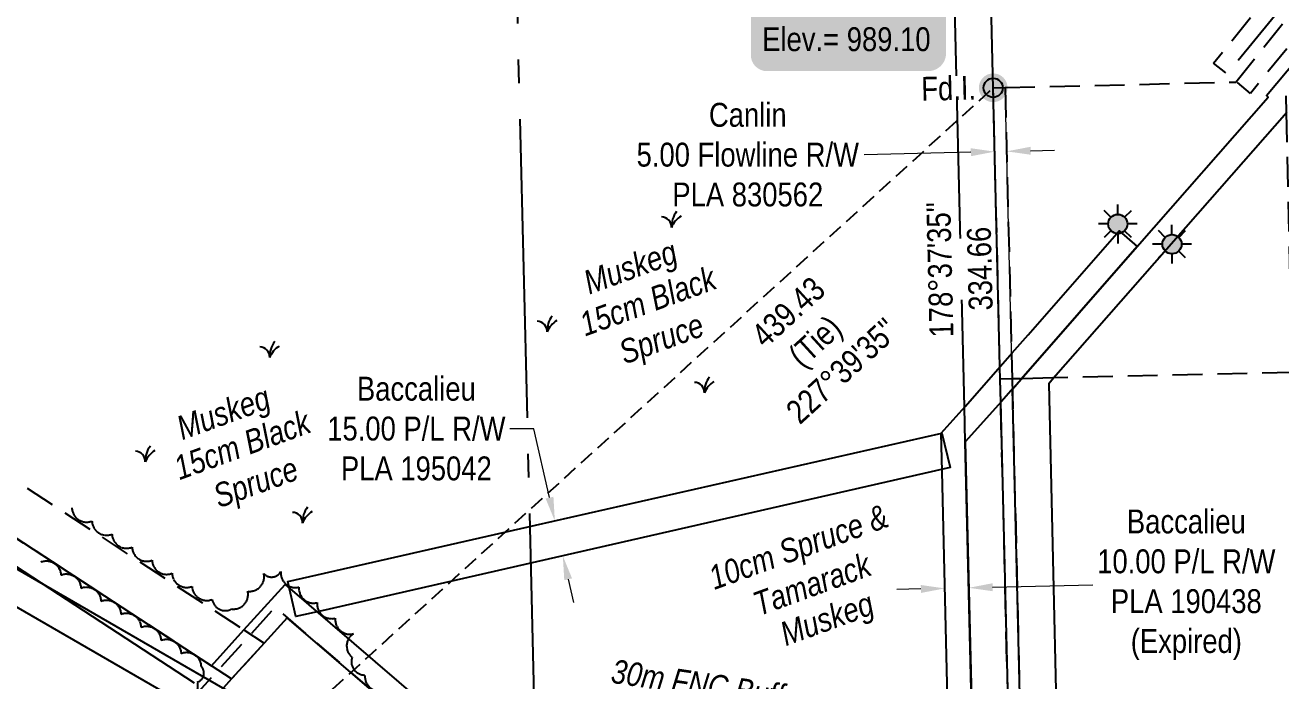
# Model space of a CAD drawing. Extents: x 616011 to 624727, y 5824635 to 5831187.
# Drawn here: x 619208 to 619733, y 5828814 to 5829088 of the extents above; entities that cross this region are included whole.
import ezdxf
from ezdxf.enums import TextEntityAlignment as Align

# ---------------------------------------------------------------- set-up
doc = ezdxf.new("R2010")
doc.units = 0
doc.header["$LTSCALE"] = 5
doc.header["$PDSIZE"] = 0.5
for name, pattern in [('0', [1, 1, 0]), ('foc-ACCESSROAD', [3.75, 2.5, -1.25]), ('foc-FLOWLINE', [3.75, 2.5, -1.25]), ('foc-QUARTERLINE', [33, 25, -3, 2, -3]), ('foc-TIELINE', [1.875, 1.25, -0.625]), ('foc-TOPO', [1, 0.2, -0.8])]:
    doc.linetypes.add(name, pattern=pattern)
doc.layers.get('Defpoints').update_dxf_attribs({"color": 9})
for name, color, linetype in [('AS-POWER', 104, 'foc-POWER'), ('C-AR', 13, 'foc-ACCESSROAD'), ('C-FLOWLINE', 13, 'foc-FLOWLINE'), ('C-RW', 13, 'Continuous'), ('C-WS', 13, 'foc-ACCESSROAD'), ('C-WS-S', 13, 'Continuous'), ('DETAIL-T', 7, 'Continuous'), ('F-EZE', 190, 'foc-FLOWLINE'), ('F-RW', 190, 'Continuous'), ('F-WS-S', 190, 'Continuous'), ('L-BD', 7, 'Continuous'), ('L-MON', 1, 'Continuous'), ('L-QSEC', 8, 'foc-QUARTERLINE'), ('L-TIE', 7, 'foc-TIELINE'), ('P-BUFFER-T', 40, 'Continuous'), ('T-BUSH', 110, '0'), ('T-BUSH-T', 110, 'Continuous'), ('T-GENERAL', 48, 'foc-TOPO')]:
    doc.layers.add(name, color=color, linetype=linetype)
for name, color, linetype, lineweight in [('C-RW-T', 13, 'Continuous', 9), ('F-RW-T', 190, 'Continuous', 9), ('T-TEXT', 48, 'Continuous', 18)]:
    doc.layers.add(name, color=color, linetype=linetype, lineweight=lineweight)
doc.styles.add('80', font='ARIALN.TTF', dxfattribs={"height": 10})
doc.styles.add('80CG', font='ARIALN.TTF', dxfattribs={"height": 10})
doc.styles.add('80L', font='ARIALN.TTF', dxfattribs={"height": 10})
doc.styles.add('80LS', font='ARIALNI.TTF', dxfattribs={"height": 10})
doc.styles.add('foc-LtypeFont', font='ARIALN.TTF', dxfattribs={"height": 7.35})
doc.linetypes.add('foc-POWER', pattern='A,6,-1,["P",foc-LtypeFont,S=0.2,R=0,X=-0.625,Y=-0.75],-1.24,4', length=12.24)
doc.dimstyles.new('Compass 5 000', dxfattribs={"dimscale": 5, "dimtxt": 9, "dimasz": 2, "dimexe": 0.2, "dimexo": 0.0625, "dimgap": 0.5, "dimtad": 0, "dimtih": 1, "dimtoh": 1, "dimzin": 0, "dimdsep": 46, "dimtxsty": '80CG', "dimcen": 0.1, "dimse1": 1, "dimse2": 1, "dimclrd": 256, "dimclrt": 256, "dimaunit": 1, "dimadec": 4, "dimazin": 0, "dimtfac": 0.06, "dimtofl": 0, "dimtmove": 0, "dimatfit": 1, "dimfxl": 0.2, "dimtolj": 1, "dimtzin": 0, "dimlwd": -1, "dimarcsym": 0})

# ---------------------------------------------------------------- blocks, each defined once
blk = doc.blocks.new('MUSK')
at = {"layer": 'T-GENERAL', "linetype": 'Continuous'}
for centre, radius, start, end in [((1.86, 0.15), 1.86, 140.732, 184.6871), ((-0.86, 0.03), 0.856, 357.7915, 88.2897), ((1.91, -0.8), 2.08, 122.4427, 157.2145)]:
    blk.add_arc(centre, radius, start, end, dxfattribs=at)
blk = doc.blocks.new('*U84')
h = blk.add_hatch(color=254)
edge = h.paths.add_edge_path()
edge.add_line((-34, -28.5), (34, -28.5))
edge.add_arc((34, -22.5), 6, 270, 360)
edge.add_line((40, -22.5), (40, 21))
edge.add_arc((34, 21), 6, 0, 90)
edge.add_line((34, 27), (-34, 27))
edge.add_arc((-34, 21), 6, 90, 180)
edge.add_line((-40, 21), (-40, -22.5))
edge.add_arc((-34, -22.5), 6, 180, 270)
at = {"color": 1, "flags": 128}
blk.add_lwpolyline([(-34, -28.5, 3, 3, 0), (34, -28.5, 3, 3, 0.414214), (40, -22.5, 3, 3, 0), (40, 21, 3, 0, 0.414214), (34, 27, 0, 0, 0), (-34, 27, 0, 0, 0.414214), (-40, 21, 0, 0, 0), (-40, -22.5, 0, 3, 0.414214)], format="xyseb", close=True, dxfattribs=at)
blk.add_lwpolyline([(-31.87, -18.04, 0, 10, 0), (0, 0, 5, 5, 0)], format="xyseb", dxfattribs=at)
at = {"color": 1, "style": '80'}
blk.add_attdef('ENTER_TEXT_001', (-35.99, -5), '', height=10, dxfattribs=at)
blk = doc.blocks.new('*D210')
at = {"layer": 'C-RW-T', "transparency": 16777216}
for p, q in [((619603.18, 5829034.78), (619558.64, 5829033.69)), ((619628.17, 5829035.39), (619638.16, 5829035.63))]:
    blk.add_line(p, q, dxfattribs=at)
for points in [[(619603.14, 5829036.45), (619603.22, 5829033.11), (619613.17, 5829035.02)], [(619628.13, 5829037.05), (619628.21, 5829033.72), (619618.17, 5829035.14)]]:
    blk.add_solid(points, dxfattribs=at)
at = {"layer": 'Defpoints', "color": 0, "transparency": 16777216}
for p in [(619612.87, 5829047.53), (619617.86, 5829047.65), (619613.17, 5829035.02)]:
    blk.add_point(p, dxfattribs=at)
at = {"layer": 'C-RW-T', "transparency": 16777216, "insert": (619509.95, 5829033.69), "char_height": 10, "attachment_point": 5, "style": '80CG'}
blk.add_mtext('\\A1;Canlin\\P5.00 Flowline R/W\\PPLA 830562', dxfattribs=at)
blk = doc.blocks.new('*D109')
at = {"layer": 'Defpoints', "color": 0, "transparency": 16777216}
for p in [(619429.31, 5828880.51), (619355.92, 5828863.79), (619359.26, 5828849.14)]:
    blk.add_point(p, dxfattribs=at)
at = {"layer": 'F-RW-T', "transparency": 16777216}
for p, q in [((619420.52, 5828919.1), (619410.52, 5828919.1)), ((619427.09, 5828890.26), (619420.52, 5828919.1)), ((619434.87, 5828856.12), (619437.09, 5828846.37))]:
    blk.add_line(p, q, dxfattribs=at)
for points in [[(619428.72, 5828890.64), (619425.46, 5828889.89), (619429.31, 5828880.51)], [(619436.5, 5828856.49), (619433.25, 5828855.75), (619432.65, 5828865.87)]]:
    blk.add_solid(points, dxfattribs=at)
at = {"layer": 'F-RW-T', "transparency": 16777216, "insert": (619371.43, 5828919.1), "char_height": 10, "attachment_point": 5, "style": '80CG'}
blk.add_mtext('\\A1;Baccalieu\\P15.00 P/L R/W\\PPLA 195042', dxfattribs=at)
blk = doc.blocks.new('*D126')
at = {"layer": 'Defpoints', "color": 0, "transparency": 16777216}
for p in [(619602.3, 5828852.54), (619594.44, 5828763.14), (619604.45, 5828763.39)]:
    blk.add_point(p, dxfattribs=at)
at = {"layer": 'F-RW-T', "transparency": 16777216}
for p, q in [((619612.29, 5828852.79), (619654.15, 5828853.79)), ((619582.3, 5828852.06), (619572.3, 5828851.82))]:
    blk.add_line(p, q, dxfattribs=at)
for points in [[(619582.26, 5828853.73), (619582.34, 5828850.4), (619592.29, 5828852.3)], [(619612.25, 5828854.45), (619612.33, 5828851.12), (619602.3, 5828852.54)]]:
    blk.add_solid(points, dxfattribs=at)
at = {"layer": 'F-RW-T', "transparency": 16777216, "insert": (619693.24, 5828853.79), "char_height": 10, "attachment_point": 5, "style": '80CG'}
blk.add_mtext('\\A1;Baccalieu\\P10.00 P/L R/W\\PPLA 190438\\P(Expired)', dxfattribs=at)
blk = doc.blocks.new('GAS')
h = blk.add_hatch(color=255)
h.dxf.hatch_style = 1
edge = h.paths.add_edge_path()
edge.add_arc((0, 0), 0.9, 0, 360)
for p, q in [((-0.57, 0.57), (-1.14, 1.14)), ((0, 0.81), (0, 1.62)), ((0.57, 0.57), (1.14, 1.14)), ((-0.81, 0), (-1.62, 0)), ((1.62, 0), (0.81, 0)), ((-0.57, -0.57), (-1.14, -1.14)), ((0, -0.81), (0, -1.62)), ((1.14, -1.14), (0.57, -0.57))]:
    blk.add_line(p, q)
blk.add_circle((0, 0), 0.8)
blk = doc.blocks.new('fdia')
at = {"color": 255, "const_width": 1}
blk.add_lwpolyline([(-0.5, 0, 1), (0.5, 0, 1)], format="xyb", close=True, dxfattribs=at)
blk = doc.blocks.new('Fdiaa')
blk.add_blockref('fdia', (0, 0))
blk = doc.blocks.new('fdib')
at = {"color": 1, "const_width": 1.6}
blk.add_lwpolyline([(-0.4, 0, 1), (0.4, 0, 1)], format="xyb", close=True, dxfattribs=at)
at = {"color": 1}
blk.add_circle((0, 0), 0.8, dxfattribs=at)
blk = doc.blocks.new('Fdibb')
blk.add_blockref('fdib', (0, 0))
blk = doc.blocks.new('fdicc')
for name in ['Fdibb', 'Fdiaa']:
    blk.add_blockref(name, (0, 0))
blk = doc.blocks.new('FDI')
blk.add_blockref('fdicc', (0, 0))

msp = doc.modelspace()

# ---------------------------------------------------------------- linework, layer by layer
at = {"layer": 'AS-POWER', "flags": 128}
msp.add_lwpolyline([(619714.858, 5829073.296), (619964.601, 5829378.3), (620252.698, 5829048.316)], dxfattribs=at)
at = {"layer": 'C-AR'}
msp.add_lwpolyline([(619068.413, 5829028.736), (619145.965, 5828935.221), (619299.346, 5828834.96), (619307.826, 5828829.417), (619294.228, 5828814.409), (619285.748, 5828819.952), (619132.495, 5828920.129), (619058.877, 5829008.903), (618986.333, 5829010.209), (618892.09, 5828955.091), (618882.994, 5828949.771), (618867.203, 5828963.686), (618981.049, 5829030.309), (619068.413, 5829028.736)], close=True, dxfattribs=at)
at = {"layer": 'C-FLOWLINE'}
msp.add_lwpolyline([(619619.185, 5828784.197), (619615.686, 5828930.126), (619615.469, 5828939.813), (619615.331, 5828944.908), (619612.53, 5829061.733), (619617.478, 5829061.852), (619620.172, 5828950.436), (619620.427, 5828939.929), (619624.174, 5828784.32)], dxfattribs=at)
at = {"layer": 'C-RW'}
for points in [[(619510.861, 5828318.685), (619591.092, 5828403.012), (619594.591, 5828406.601), (619607.745, 5828420.372), (619612.541, 5828425.364), (619612.201, 5828439.468), (619608.13, 5828610.887), (619607.753, 5828626.938), (619605.645, 5828714.279), (619605.558, 5828717.884), (619605.278, 5828729.49), (619605.191, 5828733.103), (619605.033, 5828739.642), (619604.029, 5828781.237), (619600.838, 5828913.495), (619600.481, 5828928.283), (619584.623, 5829585.362)], [(619599.979, 5829585.739), (619612.387, 5829061.492), (619615.224, 5828945.137), (619615.36, 5828939.577), (619615.585, 5828930.353), (619619.212, 5828781.609), (619620.449, 5828730.837), (619620.537, 5828727.223), (619620.82, 5828715.616), (619620.908, 5828712.012), (619623.2, 5828618.018), (619623.576, 5828601.968), (619627.083, 5828454.494), (619627.416, 5828440.495), (619627.752, 5828426.384), (619627.917, 5828419.442), (619521.92, 5828308.529)], [(619624.174, 5828784.32), (619620.53, 5828935.659), (619624.219, 5828939.869), (619672.736, 5828995.266), (619727.505, 5829057.805), (619726.74, 5829058.443), (619922.457, 5829292.565)], [(619735.21, 5829051.406), (619637.784, 5828940.185), (619635.786, 5828937.904), (619640.674, 5828724.288)]]:
    msp.add_lwpolyline(points, dxfattribs=at)
at = {"layer": 'C-RW-T'}
msp.add_line((619625.568, 5828726.539), (619617.478, 5829061.852), dxfattribs=at)
at = {"layer": 'C-WS'}
msp.add_lwpolyline([(619922.143, 5829292.706), (619734.764, 5829058.145), (619734.907, 5829051.547), (619737.462, 5828942.664), (619637.47, 5828940.327), (619623.905, 5828940.01), (619620.427, 5828939.929), (619615.469, 5828939.813), (619615.331, 5828944.908), (619612.53, 5829061.733), (619617.478, 5829061.852), (619713.929, 5829064.117), (619855.549, 5829241.368), (619920.981, 5829323.26), (619930.323, 5829334.953), (619948.042, 5829357.128), (619957.182, 5829346.078), (619961.071, 5829341.378), (619947.64, 5829324.569), (619946.016, 5829322.535), (619936.656, 5829310.819), (619931.53, 5829304.404), (619922.143, 5829292.706)], close=True, dxfattribs=at)
at = {"layer": 'C-WS', "flags": 128}
msp.add_lwpolyline([(619380.65, 5828747.795), (619320.84, 5828685.463), (619235.075, 5828758.938), (619312.357, 5828844.359), (619400.603, 5828768.589), (619380.65, 5828747.795)], close=True, dxfattribs=at)
at = {"layer": 'F-EZE', "flags": 128}
msp.add_lwpolyline([(619966.8, 5829395.149), (620156.256, 5829163.233), (620165.742, 5829151.62), (620170.602, 5829145.671), (620216.06, 5829097.699), (620217.055, 5829096.65), (620222.866, 5829090.517), (620223.936, 5829089.388), (620235.485, 5829077.199), (620242.609, 5829069.682), (620233.36, 5829060.381), (620228.507, 5829055.502), (620221.393, 5829063.003), (620216.796, 5829067.861), (620209.838, 5829075.204), (620202.96, 5829082.466), (620169.823, 5829117.432), (620155.587, 5829132.455), (620150.345, 5829138.872), (620140.859, 5829150.483), (620023.748, 5829293.84), (619966.853, 5829363.49), (619966.469, 5829363.017), (619959.891, 5829354.907), (619955.465, 5829349.459), (619954.742, 5829348.561), (619938.743, 5829328.845), (619929.3, 5829317.206), (619720.078, 5829059.367), (619711.643, 5829066.433), (619704.556, 5829071.963), (619847.609, 5829248.252), (619911.398, 5829326.868), (619923.077, 5829341.262), (619937.095, 5829358.539), (619941.739, 5829364.261), (619942.478, 5829365.173), (619946.89, 5829370.609), (619953.469, 5829378.719), (619956.689, 5829382.688), (619962.06, 5829389.308), (619966.8, 5829395.149)], close=True, dxfattribs=at)
at = {"layer": 'F-RW'}
for points in [[(618501.261, 5829412.621), (618640.994, 5829170.664), (619330.579, 5828771.461), (619608.104, 5828611.133), (619705.745, 5828554.725), (619741.386, 5828534.135), (619784.084, 5828512.017), (620051.512, 5828366.274), (620131.569, 5828322.641), (620337.93, 5828210.166), (620337.54, 5828225.998), (620138.132, 5828334.683), (620058.075, 5828378.317), (619790.715, 5828524.023), (619748.244, 5828546.007), (619715.754, 5828564.777), (619607.708, 5828627.196), (619352.928, 5828774.384), (618651.033, 5829180.704), (618500.931, 5829440.618)], [(619594.976, 5828741.189), (619591.142, 5828901.159), (619590.756, 5828917.248), (619600.861, 5828928.385), (619615.614, 5828945.231), (619620.48, 5828950.787), (619627.12, 5828958.369), (619665.208, 5829001.858), (619672.736, 5828995.267), (619624.219, 5828939.869), (619620.832, 5828936.003), (619615.966, 5828930.447), (619600.838, 5828913.588), (619603.949, 5828783.823)], [(619132.495, 5828920.129), (619285.748, 5828819.952), (619299.346, 5828834.96), (619316.531, 5828853.927), (619401.76, 5828780.771)], [(619278.688, 5828812.613), (619125.756, 5828912.58)], [(619412.72, 5828758.185), (619317.423, 5828840.009), (619307.826, 5828829.417), (619294.228, 5828814.409), (619287.426, 5828806.902)]]:
    msp.add_lwpolyline(points, dxfattribs=at)
msp.add_lwpolyline([(619331.867, 5828842.964), (619321.105, 5828840.51), (619317.659, 5828855.171), (619421.237, 5828878.688), (619591.115, 5828917.256), (619594.514, 5828902.836), (619591.471, 5828902.142), (619421.602, 5828863.419), (619331.867, 5828842.964)], close=True, dxfattribs=at)
at = {"layer": 'L-QSEC'}
msp.add_line((619402.53, 5829543.469), (619421.242, 5828779.342), dxfattribs=at)
at = {"layer": 'L-TIE'}
msp.add_line((619287.844, 5828765.872), (619612.53, 5829061.733), dxfattribs=at)
at = {"layer": 'T-BUSH', "flags": 128}
for points in [[(619227.476, 5828885.935, 0.520567), (619235.847, 5828880.471, 0.5205671), (619244.217, 5828875.006, 0.5205671), (619252.587, 5828869.541, 0.5205671), (619260.957, 5828864.077, 0.5205671), (619269.328, 5828858.612, 0.5205671), (619277.698, 5828853.147, 0.5205671), (619286.068, 5828847.683, 0.5205671), (619294.248, 5828843.692, 0.5205671), (619300.957, 5828851.102, 0.5205671), (619307.666, 5828858.513, 0.5205671), (619314.789, 5828859.355, 0.5205671), (619322.375, 5828852.845, 0.5205671), (619329.96, 5828846.336, 0.5205671), (619337.546, 5828839.826, 0.5205671), (619345.132, 5828833.316, 0.5205671), (619344.583, 5828823.479, 0.5205671), (619349.939, 5828816.056, 0.5205671), (619357.522, 5828809.543, 0.5205671), (619365.106, 5828803.03, 0.5205671), (619372.689, 5828796.517, 0.5205671), (619380.272, 5828790.004, 0.5205671), (619387.855, 5828783.491, 0.5205671), (619395.438, 5828776.978, 0.5205671), (619403.022, 5828770.465, 0.5205671), (619404.108, 5828764.9, 0.5205671), (619413.996, 5828763.431, 0.5132394), (619423.785, 5828761.86, 0.5132394)], [(619214.468, 5828863.378, -0.5205671), (619222.838, 5828857.913, -0.5205671), (619231.209, 5828852.449, -0.5205671), (619239.579, 5828846.984, -0.5205671), (619247.949, 5828841.519, -0.5205671), (619256.319, 5828836.055, -0.5205671), (619264.69, 5828830.59, -0.5205671), (619273.06, 5828825.125, -0.5205671), (619281.43, 5828819.661, -0.5205671), (619279.872, 5828812.913, -0.5205671), (619273.165, 5828805.501, -0.5205671), (619266.458, 5828798.089, -0.5205671), (619259.751, 5828790.677, -0.5205671), (619253.044, 5828783.265, -0.5205671), (619246.336, 5828775.853, -0.5205671), (619239.629, 5828768.441, -0.5205671), (619232.922, 5828761.029, -0.5205671), (619235.953, 5828754.171, -0.5205671), (619243.458, 5828747.568, -0.5205671), (619250.963, 5828740.965, -0.5205671), (619258.468, 5828734.362, -0.5205671), (619265.973, 5828727.759, -0.5205671), (619273.478, 5828721.155, -0.5205671), (619280.983, 5828714.552, -0.5205671), (619288.488, 5828707.949, -0.5205671), (619295.992, 5828701.346, -0.5205671), (619303.497, 5828694.743, -0.5205671), (619311.002, 5828688.14, -0.5205671), (619318.507, 5828681.537, -0.5205671), (619325.543, 5828686.033, -0.5205671), (619332.464, 5828693.246, -0.5205671), (619339.385, 5828700.459, -0.5205671), (619346.306, 5828707.672, -0.3147703), (619349.122, 5828714.069, -0.3147703)]]:
    msp.add_lwpolyline(points, format="xyb", dxfattribs=at)

# ---------------------------------------------------------------- block references
at = {"layer": 'C-WS-S', "color": 3, "xscale": 4.999999999999979, "yscale": 4.999999999999979, "zscale": 4.999999999999979}
msp.add_blockref('GAS', (619664.606, 5829004.755), dxfattribs=at)
at = {"layer": 'DETAIL-T', "color": 2}
ref = msp.add_blockref('*U84', (619551.334, 5829098.703), dxfattribs=at)
ref.add_attrib('ENTER_TEXT_001', '5829061.73 N.', (619514.014, 5829110.476), dxfattribs={"layer": '0', "color": 1, "height": 10, "style": '80'})
ref.add_attrib('ENTER_TEXT_002', '619612.53 E.', (619517.538, 5829093.768), dxfattribs={"layer": '0', "color": 1, "height": 10, "style": '80'})
ref.add_attrib('ENTER_TEXT_003', 'Elev.= 989.10', (619515.969, 5829077.061), dxfattribs={"layer": '0', "color": 1, "height": 10, "style": '80'})
at = {"layer": 'F-WS-S', "color": 3, "xscale": 4.998094999999971, "yscale": 4.998094999999971, "zscale": 4.998094999999971}
msp.add_blockref('GAS', (619687.243, 5828996.295), dxfattribs=at)
at = {"layer": 'T-GENERAL', "xscale": 4.999999999999987, "yscale": 4.999999999999987, "zscale": 4.999999999999987}
for p in [(619478.117, 5829003.308), (619426.128, 5828959.604), (619310.148, 5828948.919), (619491.853, 5828934.061), (619258.159, 5828905.215), (619323.884, 5828879.671)]:
    msp.add_blockref('MUSK', p, dxfattribs=at)

# ---------------------------------------------------------------- texts
at = {"layer": 'L-BD', "insert": (619523.446, 5828971.654), "char_height": 9.99622, "width": 61.1751, "attachment_point": 2, "rotation": 42.4256, "style": '80L'}
msp.add_mtext("439.43 (Tie) 227°39'35''", dxfattribs=at)
at = {"layer": 'P-BUFFER-T', "insert": (619442.865, 5828824.393), "char_height": 9.9962, "attachment_point": 1, "rotation": 351.53548, "style": '80L'}
msp.add_mtext_dynamic_manual_height_columns('\\pi11.106;{\\fArial Narrow|b0|i1|c0|p34;30m FNC Buffer}', width=105.30471, gutter_width=50, heights=[0], dxfattribs=at)
at = {"layer": 'T-BUSH-T', "char_height": 9.9962, "attachment_point": 1, "rotation": 20, "style": '80L'}
for insert in [(619426.661, 5828962.723), (619257.099, 5828902.605)]:
    msp.add_mtext_dynamic_manual_height_columns('\\pi12.711;{\\fArial Narrow|b0|i1|c0|p34;15cm Black \\P\\pi24.17;Spruce}', width=83.52495, gutter_width=50, heights=[0], dxfattribs=dict(at, insert=insert))
at = {"layer": 'T-BUSH-T', "insert": (619529.36, 5828874.407), "char_height": 10, "width": 78.24461, "attachment_point": 2, "rotation": 20, "style": '80LS'}
msp.add_mtext('10cm Spruce &\\PTamarack', dxfattribs=at)
at = {"layer": 'T-TEXT', "style": '80LS'}
for p in [(619460.849, 5828986.737), (619290.726, 5828925.827)]:
    msp.add_text('Muskeg', height=9.9962, rotation=20, dxfattribs=at).set_placement(p, align=Align.MIDDLE_CENTER)
at = {"layer": 'T-TEXT', "insert": (619541.276, 5828844.352), "char_height": 10, "width": 40.18868, "attachment_point": 2, "rotation": 20, "style": '80LS'}
msp.add_mtext('Muskeg', dxfattribs=at)

# ---------------------------------------------------------------- dimensions: what is measured, and where the dimension line sits
at = {"layer": 'F-RW-T'}
for base, p1, p2, angle, text, picture, middle in [((619429.312, 5828880.515), (619359.256, 5828849.145), (619355.919, 5828863.791), 102.83662, 'Baccalieu\\P15.00 P/L R/W\\PPLA 195042', '*D109', (619371.434, 5828919.098)), ((619602.297, 5828852.544), (619594.445, 5828763.144), (619604.447, 5828763.385), 1.38172, 'Baccalieu\\P10.00 P/L R/W\\PPLA 190438\\P(Expired)', '*D126', (619693.235, 5828853.795))]:
    dim = msp.add_linear_dim(base=base, p1=p1, p2=p2, angle=angle, text=text, dimstyle='Compass 5 000', dxfattribs=at)
    dim.commit()
    dim.dimension.update_dxf_attribs({"geometry": picture, "text_midpoint": middle, "dimtype": 161})

# ---------------------------------------------------------------- next in the draw order: texts
at = {"layer": 'L-BD', "color": 2, "insert": (619585.25, 5828985.537), "char_height": 9.99622, "width": 25.54516, "attachment_point": 2, "rotation": 91.3735, "style": '80L', "bg_fill": 3, "box_fill_scale": 1, "bg_fill_color": 256, "bg_fill_transparency": 0}
msp.add_mtext("178°37'35''\\P334.66", dxfattribs=at)

# ---------------------------------------------------------------- next in the draw order: dimensions: what is measured, and where the dimension line sits
at = {"layer": 'C-RW-T'}
dim = msp.add_linear_dim(base=(619613.175, 5829035.023), p1=(619617.865, 5829047.651), p2=(619612.87, 5829047.529), angle=181.39663, text='Canlin\\P5.00 Flowline R/W\\PPLA 830562', dimstyle='Compass 5 000', dxfattribs=at)
dim.commit()
dim.dimension.update_dxf_attribs({"geometry": '*D210', "text_midpoint": (619509.948, 5829033.694), "dimtype": 161})

# ---------------------------------------------------------------- next in the draw order: texts
at = {"layer": 'L-MON', "insert": (619593.777, 5829066.541), "char_height": 9.9962, "width": 22.03573, "attachment_point": 2, "rotation": 1.3735, "style": '80L', "bg_fill": 3, "box_fill_scale": 1, "bg_fill_color": 256, "bg_fill_transparency": 0}
msp.add_mtext('Fd.I.', dxfattribs=at)

# ---------------------------------------------------------------- next in the draw order: block references
at = {"layer": 'L-MON', "xscale": 4.998110349999997, "yscale": 4.998110349999997, "zscale": 4.998110349999997}
msp.add_blockref('FDI', (619612.53, 5829061.733), dxfattribs=at)

doc.saveas('drawing.dxf')
